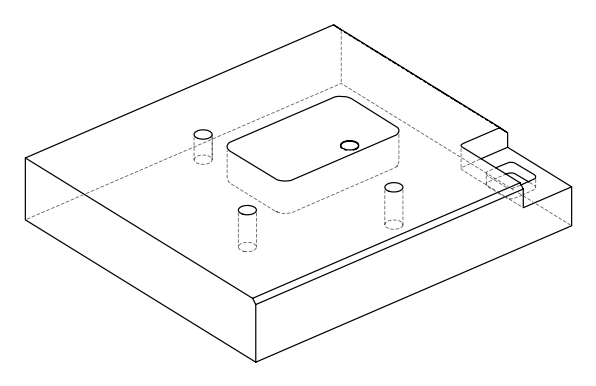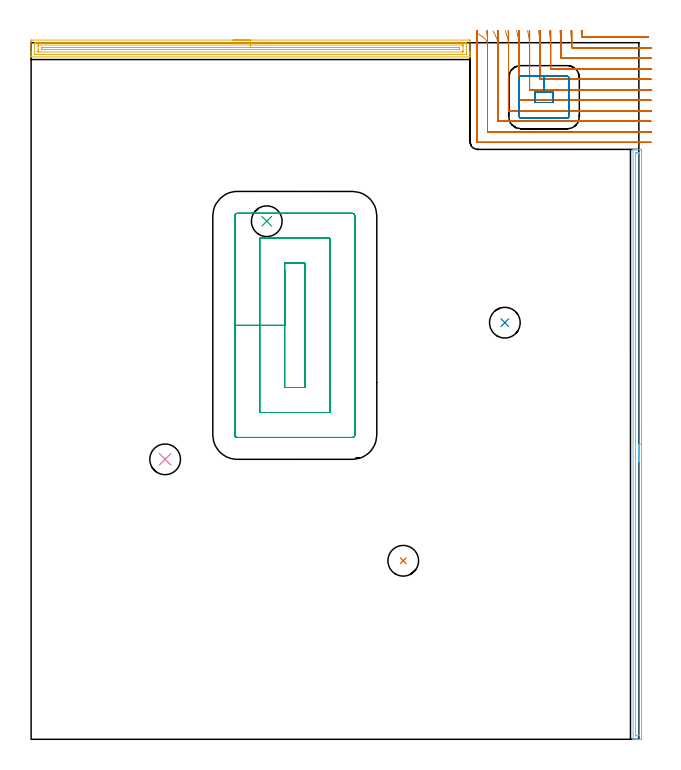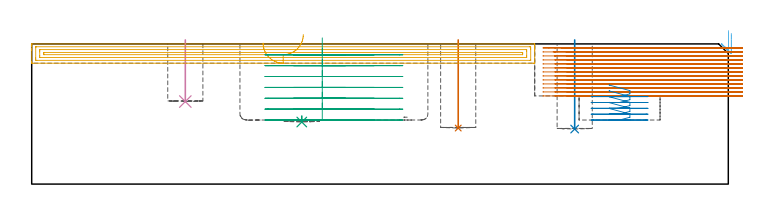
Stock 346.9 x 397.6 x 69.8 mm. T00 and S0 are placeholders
(PLAN: 9 operations, 4 tool changes, 62.2 min)
(1 INDEXABLE_INSERT_DRILL_BLIND_HOLE_FROM_SOLID | STEP1POCKET | NXT0302_006 | 0.18 min | 10009 mm3)
(2 INDEXABLE_INSERT_DRILL_BLIND_HOLE_FROM_SOLID_1 | STEP1POCKET_1 | NXT0302_006 | 0.18 min | 10132 mm3)
(3 INDEXABLE_INSERT_DRILL_BLIND_HOLE_FROM_SOLID_2 | STEP1POCKET_2 | NXT0302_006 | 0.02 min | 9293 mm3)
(4 INDEXABLE_INSERT_DRILL_BLIND_HOLE_FROM_SOLID_3 | STEP1POCKET_3 | NXT0302_006 | 0.12 min | 6840 mm3)
(5 AREA_MILL | FG_CHAMFER_SURFACE | UGT0205_001 | 8.22 min | 11806 mm3)
(6 AREA_MILL_1 | FG_CHAMFER_SURFACE_1 | UGT0205_001 | 5.57 min | 3915 mm3)
(7 MILL_CORNER_NOTCH_RECTANGULAR | CORNER_NOTCH_RECTANGULAR | NXT0201_009 | Follow Part, ap 2, ae 75% | 32.97 min | 151665 mm3)
(8 MILL_RECTANGULAR_POCKET | POCKET_RECTANGULAR_STRAIGHT | NXT0201_011 | Follow Part, ap 3, ae 75% | 1.93 min | 16916 mm3)
(9 MILL_RECTANGULAR_POCKET_1 | POCKET_RECTANGULAR_STRAIGHT_1 | NXT0201_007 | Follow Part, ap 6.25, ae 75% | 13.04 min | 525840 mm3)
(TOOL NXT0302_006 | Index. Insert Drill 17.5mm [880-D1750L25-05] | D17.5 PA176 FL88 Z2)
(TOOL UGT0205_001 | Chamfer Mill 20 x 3 x 45 deg. | D20 FL50 Z2)
(TOOL NXT0201_009 | ENDMILL 8mm [2P460-0800-NA 1630] | D8 FL26 Z6)
(TOOL NXT0201_011 | ENDMILL 12mm [2P460-1200-NA 1630] | D12 FL38 Z6)
(TOOL NXT0201_007 | ENDMILL 25mm [R216.25-25050GCK54P 1620] | D25 R3 FL54 Z5)
(OP 1 INDEXABLE_INSERT_DRILL_BLIND_HOLE_FROM_SOLID)
G17 G21 G94 G90
T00 M6
G54
G17 G0 G90 X212.4 Y101.9 S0 M3
G43 Z79.8 H1
G94 G81 G98 Z27.9 F250. R71.8
G80
M5
M2
(OP 2 INDEXABLE_INSERT_DRILL_BLIND_HOLE_FROM_SOLID_1)
G17 G21 G94 G90
T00 M6
G54
G17 G0 G90 X270.4 Y237.8 S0 M3
G43 Z79.8 H1
G94 G81 G98 Z27.4 F250. R71.8
G80
M5
M2
(OP 3 INDEXABLE_INSERT_DRILL_BLIND_HOLE_FROM_SOLID_2)
G17 G21 G94 G90
T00 M6
G54
G17 G0 G90 X134.5 Y295.7 S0 M3
G43 Z79.8 H1
G94 G81 G98 Z30.9 F250. R33.9
G80
M5
M2
(OP 4 INDEXABLE_INSERT_DRILL_BLIND_HOLE_FROM_SOLID_3)
G17 G21 G94 G90
T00 M6
G54
G17 G0 G90 X76.5 Y159.8 S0 M3
G43 Z79.8 H1
G94 G81 G98 Z41.1 F250. R71.8
G80
M5
M2
(OP 5 AREA_MILL)
G17 G21 G94 G90
T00 M6
G54
G17 G0 G90 X115.25 Y399.1 S1061 M3
G43 Z79.8 H0
Z70.2
G94 G1 X115.288 Z69.328 F250.
X115.402 Z68.464
X115.591 Z67.612
X115.853 Z66.78
X116.187 Z65.974
X116.59 Z65.2
X117.058 Z64.464
X117.59 Z63.772
X118.179 Z63.129
X118.822 Z62.54
X119.514 Z62.009
X120.25 Z61.54
X121.024 Z61.137
X121.83 Z60.803
X122.662 Z60.541
X123.514 Z60.352
X124.378 Z60.238
X125.25 Z60.2
X249.881 Y399.099 Z60.201
X250.293 Y399.096 Z60.202
X250.49 Y399.092 Z60.205
X250.5 Y398.692 Z60.606
Y392.543 Z66.751
Y392.003 Z67.293
Y391.665 Z67.631
Y391.125 Z68.171
Y390.787 Z68.508
Y390.109 Z69.19
Y389.815 Z69.485
X250.498 Y389.655 Z69.637
X250.49 Y389.502 Z69.788
X250.328 Y389.5 Z69.8
X0.172
X0.01 Y389.502 Z69.788
X0.002 Y389.655 Z69.637
X0. Y389.815 Z69.485
Y390.109 Z69.19
Y390.787 Z68.508
Y392.003 Z67.293
Y392.543 Z66.751
Y398.422 Z60.875
X0.003 Y398.692 Z60.606
X0.01 Y399.092 Z60.205
X0.207 Y399.096 Z60.202
X0.619 Y399.1 Z60.2
X125.25
Y397.686 Z61.614
X248.094 Y397.685 Z61.615
X248.226 Y397.684 Z61.616
X248.452 Y397.679 Z61.621
X248.491 Y397.67 Z61.63
X248.495 Y397.64 Z61.66
X248.498 Y397.608 Z61.692
X248.5 Y397.415 Z61.885
Y392.145 Z67.155
X248.497 Y391.665 Z67.635
X248.491 Y391.275 Z68.025
X248.466 Y390.921 Z68.379
X248.094 Y390.916 Z68.384
X247.964 Y390.915 Z68.385
X2.406
X2.274 Y390.916 Z68.384
X2.048 Y390.921 Z68.379
X2.009 Y390.93 Z68.37
X2.005 Y390.96 Z68.34
X2.002 Y390.992 Z68.308
X2. Y391.185 Z68.115
Y396.455 Z62.845
X2.003 Y396.935 Z62.365
X2.009 Y397.325 Z61.975
X2.033 Y397.679 Z61.621
X2.406 Y397.684 Z61.616
X2.536 Y397.685 Z61.615
X125.25 Y397.686 Z61.614
Y396.272 Z63.028
X246.38 Y396.271 Z63.029
X246.438 Y396.27 Z63.03
X246.476 Y396.267 Z63.033
X246.49 Y396.265 Z63.035
X246.492 Y396.245 Z63.055
X246.497 Y396.057 Z63.243
X246.5 Y395.868 Z63.432
Y395.178 Z64.122
Y393.232 Z66.068
X246.497 Y392.543 Z66.757
X246.494 Y392.359 Z66.941
X246.489 Y392.335 Z66.965
X246.47 Y392.333 Z66.967
X246.417 Y392.331 Z66.969
X246.307 Y392.329 Z66.971
X4.12
X4.062 Y392.33 Z66.97
X4.024 Y392.333 Z66.967
X4.01 Y392.335 Z66.965
X4.008 Y392.355 Z66.945
X4.003 Y392.543 Z66.757
X4. Y392.732 Z66.568
Y393.422 Z65.878
Y395.368 Z63.932
X4.003 Y396.057 Z63.243
X4.006 Y396.241 Z63.059
X4.011 Y396.265 Z63.035
X4.03 Y396.267 Z63.033
X4.083 Y396.269 Z63.031
X4.193 Y396.271 Z63.029
X125.25 Y396.272 Z63.028
Y394.857 Z64.443
X244.361
X244.44 Y394.855 Z64.445
X244.476 Y394.852 Z64.448
X244.49 Y394.85 Z64.45
X244.492 Y394.83 Z64.47
X244.496 Y394.729 Z64.571
X244.5 Y394.32 Z64.98
Y394.3 Z65.
X244.493 Y393.871 Z65.429
X244.49 Y393.765 Z65.535
X244.483 Y393.749 Z65.551
X244.451 Y393.747 Z65.553
X244.383 Y393.745 Z65.555
X244.194 Y393.743 Z65.557
X6.139
X6.06 Y393.745 Z65.555
X6.024 Y393.748 Z65.552
X6.01 Y393.75 Z65.55
X6.008 Y393.77 Z65.53
X6.004 Y393.871 Z65.429
X6. Y394.28 Z65.02
Y394.3 Z65.
X6.007 Y394.729 Z64.571
X6.01 Y394.835 Z64.465
X6.017 Y394.851 Z64.449
X6.049 Y394.853 Z64.447
X6.117 Y394.855 Z64.445
X6.306 Y394.857 Z64.443
X125.25
X126.122 Z64.481
X126.986 Z64.595
X127.838 Z64.783
X128.67 Z65.046
X129.476 Z65.38
X130.25 Z65.782
X130.986 Z66.251
X131.678 Z66.782
X132.321 Z67.372
X132.91 Z68.015
X133.442 Z68.707
X133.91 Z69.443
X134.313 Z70.217
X134.647 Z71.022
X134.909 Z71.855
X135.098 Z72.706
X135.212 Z73.571
X135.25 Z74.443
G0 Z79.8
M5
M2
(OP 6 AREA_MILL_1)
G17 G21 G94 G90
T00 M6
G54
G17 G0 G90 X348.4 Y178.35 S1061 M3
G43 Z79.8 H0
Z75.
G94 G1 Y178.312 Z74.128 F250.
Y178.198 Z73.264
Y178.009 Z72.412
Y177.747 Z71.58
Y177.413 Z70.774
Y177.01 Z70.
Y176.542 Z69.264
Y176.01 Z68.572
Y175.421 Z67.929
Y174.778 Z67.34
Y174.086 Z66.808
Y173.35 Z66.34
Y172.576 Z65.937
Y171.77 Z65.603
Y170.938 Z65.341
Y170.086 Z65.152
Y169.222 Z65.038
Y168.35 Z65.
Y0.882
X348.398 Y0.603 Z65.002
X348.391 Y0.007 Z65.005
X348.385 Y0.004 Z65.01
X347.786 Y0. Z65.609
X347.497 Z65.899
X346.893 Z66.501
X346.314 Z67.083
X346. Z67.396
X345.421 Z67.976
X345.107 Z68.288
X344.479 Z68.92
X344.031 Z69.368
X343.659 Z69.733
X343.608 Z69.782
X343.603 Y0.007 Z69.788
X343.6 Y0.157 Z69.8
Y336.543
X343.602 Y336.69 Z69.788
X343.656 Y336.693 Z69.736
X344.032 Y336.7 Z69.368
X344.479 Z68.92
X345.107 Z68.288
X346.314 Z67.083
X346.893 Z66.501
X347.497 Z65.899
X347.786 Y336.699 Z65.609
X348.385 Y336.696 Z65.01
X348.391 Y336.693 Z65.005
X348.397 Y336.097 Z65.003
X348.4 Y335.484 Z65.
Y168.35
X346.986 Z66.414
X346.985 Y2.295 Z66.415
X346.984 Y2.202 Z66.416
X346.979 Y2.026 Z66.421
X346.893 Y2.01 Z66.507
X346.386 Y2.001 Z67.014
X346. Y2. Z67.4
X345.495 Z67.905
X345.107 Y2.002 Z68.293
X345.052 Y2.005 Z68.348
X345.024 Y2.009 Z68.376
X345.02 Y2.11 Z68.38
X345.015 Y2.295 Z68.385
Y334.405
X345.016 Y334.498 Z68.384
X345.021 Y334.674 Z68.379
X345.107 Y334.69 Z68.293
X345.614 Y334.699 Z67.786
X346. Y334.7 Z67.4
X346.505 Z66.895
X346.893 Y334.698 Z66.507
X346.948 Y334.695 Z66.452
X346.976 Y334.691 Z66.424
X346.98 Y334.59 Z66.42
X346.985 Y334.405 Z66.415
X346.986 Y168.35 Z66.414
Y167.478 Z66.452
Y166.614 Z66.566
Y165.762 Z66.755
Y164.93 Z67.017
Y164.124 Z67.351
Y163.35 Z67.754
Y162.614 Z68.223
Y161.922 Z68.754
Y161.279 Z69.343
Y160.69 Z69.986
Y160.158 Z70.678
Y159.69 Z71.414
Y159.287 Z72.188
Y158.953 Z72.994
Y158.691 Z73.826
Y158.502 Z74.678
Y158.388 Z75.543
Y158.35 Z76.414
G0 Z79.8
M5
M2
(OP 7 MILL_CORNER_NOTCH_RECTANGULAR)
G17 G21 G94 G90
T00 M6
G54
G17 G0 G90 X313.95 Y404.587 S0 M3
G43 Z79.8 H1
Z67.808
G94 G1 X314.233 Y401.6 F250.
G2 X314.281 Y401.061 R60. F500.
G3 X314.675 Y400.7 R0.4
G1 X349.428
X352.428 F250.
G0 Z79.8
X307.888 Y404.583
Z67.808
G1 X308.203 Y401.6
G2 X308.5 Y395.942 R54. F500.
G1 Y395.096
G3 X308.896 Y394.7 R0.4
G1 X350.9
X353.9 F250.
G0 Z79.8
X301.812 Y404.579
Z67.808
G1 X302.165 Y401.6
G2 X302.5 Y395.942 R48. F500.
G1 Y389.096
G3 X302.896 Y388.7 R0.4
G1 X350.9
X353.9 F250.
G0 Z79.8
X295.713 Y404.573
Z67.808
G1 X296.117 Y401.6
G2 X296.5 Y395.942 R42. F500.
G1 Y383.096
G3 X296.896 Y382.7 R0.4
G1 X350.9
X353.9 F250.
G0 Z79.8
X289.581 Y404.563
Z67.808
G1 X290.053 Y401.6
G2 X290.5 Y395.942 R36. F500.
G1 Y377.096
G3 X290.896 Y376.7 R0.4
G1 X350.9
X353.9 F250.
G0 Z79.8
X283.396 Y404.546
Z67.808
G1 X283.962 Y401.6
G2 X284.5 Y395.942 R30. F500.
G1 Y371.096
G3 X284.896 Y370.7 R0.4
G1 X350.9
X353.9 F250.
G0 Z79.8
X277.116 Y404.515
Z67.808
G1 X277.823 Y401.6
G2 X278.5 Y395.942 R24. F500.
G1 Y365.097
G3 X278.897 Y364.7 R0.4
G1 X350.9
X353.9 F250.
G0 Z79.8
X270.644 Y404.448
Z67.808
G1 X271.588 Y401.6
G2 X272.5 Y395.942 R18. F500.
G1 Y359.097
G3 X272.897 Y358.7 R0.4
G1 X350.9
X353.9 F250.
G0 Z79.8
X263.668 Y404.246
Z67.808
G1 X265.082 Y401.6
G2 X266.5 Y395.942 R12. F500.
G1 Y353.097
G3 X266.897 Y352.7 R0.4
G1 X350.9
X353.9 F250.
G0 Z79.8
X254.981 Y402.633
Z67.808
G1 X257.561 Y401.102
G2 X260.5 Y395.942 R6. F500.
G1 Y347.097
G3 X260.897 Y346.7 R0.4
G1 X350.9
X353.9 F250.
G0 Z79.8
X254.5 Y398.942
Z67.808
G1 Y395.942
Y341.097 F500.
G3 X254.897 Y340.7 R0.4
G1 X350.9
X353.9 F250.
G0 Z79.8
X314.419 Y404.599
Z65.815
G1 X314.485 Y401.6
G2 X314.494 Y401.09 R60. F500.
G3 X314.89 Y400.7 R0.4
G1 X349.428
X352.428 F250.
G0 Z79.8
X308.41 Y404.599
Z65.815
G1 X308.484 Y401.6
G2 X308.5 Y400.272 R54. F500.
G1 Y395.096
G3 X308.896 Y394.7 R0.4
G1 X350.9
X353.9 F250.
G0 Z79.8
X302.399 Y404.599
Z65.815
G1 X302.482 Y401.6
G2 X302.5 Y400.272 R48. F500.
G1 Y389.096
G3 X302.896 Y388.7 R0.4
G1 X350.9
X353.9 F250.
G0 Z79.8
X296.384 Y404.598
Z65.815
G1 X296.479 Y401.6
G2 X296.5 Y400.272 R42. F500.
G1 Y383.096
G3 X296.896 Y382.7 R0.4
G1 X350.9
X353.9 F250.
G0 Z79.8
X290.365 Y404.598
Z65.815
G1 X290.476 Y401.6
G2 X290.5 Y400.272 R36. F500.
G1 Y377.096
G3 X290.896 Y376.7 R0.4
G1 X350.9
X353.9 F250.
G0 Z79.8
X284.338 Y404.597
Z65.815
G1 X284.471 Y401.6
G2 X284.5 Y400.272 R30. F500.
G1 Y371.096
G3 X284.896 Y370.7 R0.4
G1 X350.9
X353.9 F250.
G0 Z79.8
X278.297 Y404.595
Z65.815
G1 X278.463 Y401.6
G2 X278.5 Y400.272 R24. F500.
G1 Y365.097
G3 X278.897 Y364.7 R0.4
G1 X350.9
X353.9 F250.
G0 Z79.8
X272.23 Y404.592
Z65.815
G1 X272.451 Y401.6
G2 X272.5 Y400.272 R18. F500.
G1 Y359.097
G3 X272.897 Y358.7 R0.4
G1 X350.9
X353.9 F250.
G0 Z79.8
X266.094 Y404.582
Z65.815
G1 X266.426 Y401.6
G2 X266.5 Y400.272 R12. F500.
G1 Y353.097
G3 X266.897 Y352.7 R0.4
G1 X350.9
X353.9 F250.
G0 Z79.8
X259.687 Y404.526
Z65.815
G1 X260.351 Y401.6
G2 X260.5 Y400.272 R6. F500.
G1 Y347.097
G3 X260.897 Y346.7 R0.4
G1 X350.9
X353.9 F250.
G0 Z79.8
X254.5 Y403.272
Z65.815
G1 Y400.272
Y341.097 F500.
G3 X254.897 Y340.7 R0.4
G1 X350.9
X353.9 F250.
G0 Z79.8
X314.494 Y404.6
Z63.823
G1 X314.5 Y401.6
Y401.491 F500.
Y401.095
G3 X314.895 Y400.7 R0.4
G1 X349.428
X352.428 F250.
G0 Z79.8
X308.494 Y404.6
Z63.823
G1 X308.5 Y401.6
Y401.491 F500.
Y395.096
G3 X308.896 Y394.7 R0.4
G1 X350.9
X353.9 F250.
G0 Z79.8
X302.493 Y404.6
Z63.823
G1 X302.5 Y401.6
Y401.491 F500.
Y389.096
G3 X302.896 Y388.7 R0.4
G1 X350.9
X353.9 F250.
G0 Z79.8
X296.492 Y404.6
Z63.823
G1 X296.5 Y401.6
Y401.491 F500.
Y383.096
G3 X296.896 Y382.7 R0.4
G1 X350.9
X353.9 F250.
G0 Z79.8
X290.491 Y404.6
Z63.823
G1 X290.5 Y401.6
Y401.491 F500.
Y377.096
G3 X290.896 Y376.7 R0.4
G1 X350.9
X353.9 F250.
G0 Z79.8
X284.489 Y404.6
Z63.823
G1 X284.5 Y401.6
Y401.491 F500.
Y371.096
G3 X284.896 Y370.7 R0.4
G1 X350.9
X353.9 F250.
G0 Z79.8
X278.486 Y404.6
Z63.823
G1 X278.5 Y401.6
Y401.491 F500.
Y365.097
G3 X278.897 Y364.7 R0.4
G1 X350.9
X353.9 F250.
G0 Z79.8
X272.482 Y404.6
Z63.823
G1 X272.5 Y401.6
Y401.491 F500.
Y359.097
G3 X272.897 Y358.7 R0.4
G1 X350.9
X353.9 F250.
G0 Z79.8
X266.472 Y404.6
Z63.823
G1 X266.5 Y401.6
Y401.491 F500.
Y353.097
G3 X266.897 Y352.7 R0.4
G1 X350.9
X353.9 F250.
G0 Z79.8
X260.445 Y404.6
Z63.823
G1 X260.499 Y401.6
X260.5 Y401.491 F500.
Y347.097
G3 X260.897 Y346.7 R0.4
G1 X350.9
X353.9 F250.
G0 Z79.8
X254.5 Y404.491
Z63.823
G1 Y401.491
Y341.097 F500.
G3 X254.897 Y340.7 R0.4
G1 X350.9
X353.9 F250.
G0 Z79.8
X314.5 Y404.6
Z61.831
G1 Y401.6
Y401.095 F500.
G3 X314.895 Y400.7 R0.4
G1 X349.428
X352.428 F250.
G0 Z79.8
X308.5 Y404.6
Z61.831
G1 Y401.6
Y395.096 F500.
G3 X308.896 Y394.7 R0.4
G1 X350.9
X353.9 F250.
G0 Z79.8
X302.5 Y404.6
Z61.831
G1 Y401.6
Y389.096 F500.
G3 X302.896 Y388.7 R0.4
G1 X350.9
X353.9 F250.
G0 Z79.8
X296.5 Y404.6
Z61.831
G1 Y401.6
Y383.096 F500.
G3 X296.896 Y382.7 R0.4
G1 X350.9
X353.9 F250.
G0 Z79.8
X290.5 Y404.6
Z61.831
G1 Y401.6
Y377.096 F500.
G3 X290.896 Y376.7 R0.4
G1 X350.9
X353.9 F250.
G0 Z79.8
X284.5 Y404.6
Z61.831
G1 Y401.6
Y371.096 F500.
G3 X284.896 Y370.7 R0.4
G1 X350.9
X353.9 F250.
G0 Z79.8
X278.5 Y404.6
Z61.831
G1 Y401.6
Y365.097 F500.
G3 X278.897 Y364.7 R0.4
G1 X350.9
X353.9 F250.
G0 Z79.8
X272.5 Y404.6
Z61.831
G1 Y401.6
Y359.097 F500.
G3 X272.897 Y358.7 R0.4
G1 X350.9
X353.9 F250.
G0 Z79.8
X266.5 Y404.6
Z61.831
G1 Y401.6
Y353.097 F500.
G3 X266.897 Y352.7 R0.4
G1 X350.9
X353.9 F250.
G0 Z79.8
X260.5 Y404.6
Z61.831
G1 Y401.6
Y347.097 F500.
G3 X260.897 Y346.7 R0.4
G1 X350.9
X353.9 F250.
G0 Z79.8
X254.5 Y404.6
Z61.831
G1 Y401.6
Y341.097 F500.
G3 X254.897 Y340.7 R0.4
G1 X350.9
X353.9 F250.
G0 Z79.8
X314.5 Y404.6
Z59.838
G1 Y401.6
Y401.095 F500.
G3 X314.895 Y400.7 R0.4
G1 X349.428
X352.428 F250.
G0 Z79.8
X308.5 Y404.6
Z59.838
G1 Y401.6
Y395.096 F500.
G3 X308.896 Y394.7 R0.4
G1 X350.9
X353.9 F250.
G0 Z79.8
X302.5 Y404.6
Z59.838
G1 Y401.6
Y389.096 F500.
G3 X302.896 Y388.7 R0.4
G1 X350.9
X353.9 F250.
G0 Z79.8
X296.5 Y404.6
Z59.838
G1 Y401.6
Y383.096 F500.
G3 X296.896 Y382.7 R0.4
G1 X350.9
X353.9 F250.
G0 Z79.8
X290.5 Y404.6
Z59.838
G1 Y401.6
Y377.096 F500.
G3 X290.896 Y376.7 R0.4
G1 X350.9
X353.9 F250.
G0 Z79.8
X284.5 Y404.6
Z59.838
G1 Y401.6
Y371.096 F500.
G3 X284.896 Y370.7 R0.4
G1 X350.9
X353.9 F250.
G0 Z79.8
X278.5 Y404.6
Z59.838
G1 Y401.6
Y365.097 F500.
G3 X278.897 Y364.7 R0.4
G1 X350.9
X353.9 F250.
G0 Z79.8
X272.5 Y404.6
Z59.838
G1 Y401.6
Y359.097 F500.
G3 X272.897 Y358.7 R0.4
G1 X350.9
X353.9 F250.
G0 Z79.8
X266.5 Y404.6
Z59.838
G1 Y401.6
Y353.097 F500.
G3 X266.897 Y352.7 R0.4
G1 X350.9
X353.9 F250.
G0 Z79.8
X260.5 Y404.6
Z59.838
G1 Y401.6
Y347.097 F500.
G3 X260.897 Y346.7 R0.4
G1 X350.9
X353.9 F250.
G0 Z79.8
X254.5 Y404.6
Z59.838
G1 Y401.6
Y341.097 F500.
G3 X254.897 Y340.7 R0.4
G1 X350.9
X353.9 F250.
G0 Z79.8
X314.5 Y404.6
Z57.846
G1 Y401.6
Y401.095 F500.
G3 X314.895 Y400.7 R0.4
G1 X349.428
X352.428 F250.
G0 Z79.8
X308.5 Y404.6
Z57.846
G1 Y401.6
Y395.096 F500.
G3 X308.896 Y394.7 R0.4
G1 X350.9
X353.9 F250.
G0 Z79.8
X302.5 Y404.6
Z57.846
G1 Y401.6
Y389.096 F500.
G3 X302.896 Y388.7 R0.4
G1 X350.9
X353.9 F250.
G0 Z79.8
X296.5 Y404.6
Z57.846
G1 Y401.6
Y383.096 F500.
G3 X296.896 Y382.7 R0.4
G1 X350.9
X353.9 F250.
G0 Z79.8
X290.5 Y404.6
Z57.846
G1 Y401.6
Y377.096 F500.
G3 X290.896 Y376.7 R0.4
G1 X350.9
X353.9 F250.
G0 Z79.8
X284.5 Y404.6
Z57.846
G1 Y401.6
Y371.096 F500.
G3 X284.896 Y370.7 R0.4
G1 X350.9
X353.9 F250.
G0 Z79.8
X278.5 Y404.6
Z57.846
G1 Y401.6
Y365.097 F500.
G3 X278.897 Y364.7 R0.4
G1 X350.9
X353.9 F250.
G0 Z79.8
X272.5 Y404.6
Z57.846
G1 Y401.6
Y359.097 F500.
G3 X272.897 Y358.7 R0.4
G1 X350.9
X353.9 F250.
G0 Z79.8
X266.5 Y404.6
Z57.846
G1 Y401.6
Y353.097 F500.
G3 X266.897 Y352.7 R0.4
G1 X350.9
X353.9 F250.
G0 Z79.8
X260.5 Y404.6
Z57.846
G1 Y401.6
Y347.097 F500.
G3 X260.897 Y346.7 R0.4
G1 X350.9
X353.9 F250.
G0 Z79.8
X254.5 Y404.6
Z57.846
G1 Y401.6
Y341.097 F500.
G3 X254.897 Y340.7 R0.4
G1 X350.9
X353.9 F250.
G0 Z79.8
X314.5 Y404.6
Z55.854
G1 Y401.6
Y401.095 F500.
G3 X314.895 Y400.7 R0.4
G1 X349.428
X352.428 F250.
G0 Z79.8
X308.5 Y404.6
Z55.854
G1 Y401.6
Y395.096 F500.
G3 X308.896 Y394.7 R0.4
G1 X350.9
X353.9 F250.
G0 Z79.8
X302.5 Y404.6
Z55.854
G1 Y401.6
Y389.096 F500.
G3 X302.896 Y388.7 R0.4
G1 X350.9
X353.9 F250.
G0 Z79.8
X296.5 Y404.6
Z55.854
G1 Y401.6
Y383.096 F500.
G3 X296.896 Y382.7 R0.4
G1 X350.9
X353.9 F250.
G0 Z79.8
X290.5 Y404.6
Z55.854
G1 Y401.6
Y377.096 F500.
G3 X290.896 Y376.7 R0.4
G1 X350.9
X353.9 F250.
G0 Z79.8
X284.5 Y404.6
Z55.854
G1 Y401.6
Y371.096 F500.
G3 X284.896 Y370.7 R0.4
G1 X350.9
X353.9 F250.
G0 Z79.8
X278.5 Y404.6
Z55.854
G1 Y401.6
Y365.097 F500.
G3 X278.897 Y364.7 R0.4
G1 X350.9
X353.9 F250.
G0 Z79.8
X272.5 Y404.6
Z55.854
G1 Y401.6
Y359.097 F500.
G3 X272.897 Y358.7 R0.4
G1 X350.9
X353.9 F250.
G0 Z79.8
X266.5 Y404.6
Z55.854
G1 Y401.6
Y353.097 F500.
G3 X266.897 Y352.7 R0.4
G1 X350.9
X353.9 F250.
G0 Z79.8
X260.5 Y404.6
Z55.854
G1 Y401.6
Y347.097 F500.
G3 X260.897 Y346.7 R0.4
G1 X350.9
X353.9 F250.
G0 Z79.8
X254.5 Y404.6
Z55.854
G1 Y401.6
Y341.097 F500.
G3 X254.897 Y340.7 R0.4
G1 X350.9
X353.9 F250.
G0 Z79.8
X314.5 Y404.6
Z53.861
G1 Y401.6
Y401.095 F500.
G3 X314.895 Y400.7 R0.4
G1 X349.428
X352.428 F250.
G0 Z79.8
X308.5 Y404.6
Z53.861
G1 Y401.6
Y395.096 F500.
G3 X308.896 Y394.7 R0.4
G1 X350.9
X353.9 F250.
G0 Z79.8
X302.5 Y404.6
Z53.861
G1 Y401.6
Y389.096 F500.
G3 X302.896 Y388.7 R0.4
G1 X350.9
X353.9 F250.
G0 Z79.8
X296.5 Y404.6
Z53.861
G1 Y401.6
Y383.096 F500.
G3 X296.896 Y382.7 R0.4
G1 X350.9
X353.9 F250.
G0 Z79.8
X290.5 Y404.6
Z53.861
G1 Y401.6
Y377.096 F500.
G3 X290.896 Y376.7 R0.4
G1 X350.9
X353.9 F250.
G0 Z79.8
X284.5 Y404.6
Z53.861
G1 Y401.6
Y371.096 F500.
G3 X284.896 Y370.7 R0.4
G1 X350.9
X353.9 F250.
G0 Z79.8
X278.5 Y404.6
Z53.861
G1 Y401.6
Y365.097 F500.
G3 X278.897 Y364.7 R0.4
G1 X350.9
X353.9 F250.
G0 Z79.8
X272.5 Y404.6
Z53.861
G1 Y401.6
Y359.097 F500.
G3 X272.897 Y358.7 R0.4
G1 X350.9
X353.9 F250.
G0 Z79.8
X266.5 Y404.6
Z53.861
G1 Y401.6
Y353.097 F500.
G3 X266.897 Y352.7 R0.4
G1 X350.9
X353.9 F250.
G0 Z79.8
X260.5 Y404.6
Z53.861
G1 Y401.6
Y347.097 F500.
G3 X260.897 Y346.7 R0.4
G1 X350.9
X353.9 F250.
G0 Z79.8
X254.5 Y404.6
Z53.861
G1 Y401.6
Y341.097 F500.
G3 X254.897 Y340.7 R0.4
G1 X350.9
X353.9 F250.
G0 Z79.8
X314.5 Y404.6
Z51.869
G1 Y401.6
Y401.095 F500.
G3 X314.895 Y400.7 R0.4
G1 X349.428
X352.428 F250.
G0 Z79.8
X308.5 Y404.6
Z51.869
G1 Y401.6
Y395.096 F500.
G3 X308.896 Y394.7 R0.4
G1 X350.9
X353.9 F250.
G0 Z79.8
X302.5 Y404.6
Z51.869
G1 Y401.6
Y389.096 F500.
G3 X302.896 Y388.7 R0.4
G1 X350.9
X353.9 F250.
G0 Z79.8
X296.5 Y404.6
Z51.869
G1 Y401.6
Y383.096 F500.
G3 X296.896 Y382.7 R0.4
G1 X350.9
X353.9 F250.
G0 Z79.8
X290.5 Y404.6
Z51.869
G1 Y401.6
Y377.096 F500.
G3 X290.896 Y376.7 R0.4
G1 X350.9
X353.9 F250.
G0 Z79.8
X284.5 Y404.6
Z51.869
G1 Y401.6
Y371.096 F500.
G3 X284.896 Y370.7 R0.4
G1 X350.9
X353.9 F250.
G0 Z79.8
X278.5 Y404.6
Z51.869
G1 Y401.6
Y365.097 F500.
G3 X278.897 Y364.7 R0.4
G1 X350.9
X353.9 F250.
G0 Z79.8
X272.5 Y404.6
Z51.869
G1 Y401.6
Y359.097 F500.
G3 X272.897 Y358.7 R0.4
G1 X350.9
X353.9 F250.
G0 Z79.8
X266.5 Y404.6
Z51.869
G1 Y401.6
Y353.097 F500.
G3 X266.897 Y352.7 R0.4
G1 X350.9
X353.9 F250.
G0 Z79.8
X260.5 Y404.6
Z51.869
G1 Y401.6
Y347.097 F500.
G3 X260.897 Y346.7 R0.4
G1 X350.9
X353.9 F250.
G0 Z79.8
X254.5 Y404.6
Z51.869
G1 Y401.6
Y341.097 F500.
G3 X254.897 Y340.7 R0.4
G1 X350.9
X353.9 F250.
G0 Z79.8
X314.5 Y404.6
Z49.877
G1 Y401.6
Y401.095 F500.
G3 X314.895 Y400.7 R0.4
G1 X349.428
X352.428 F250.
G0 Z79.8
X308.5 Y404.6
Z49.877
G1 Y401.6
Y395.096 F500.
G3 X308.896 Y394.7 R0.4
G1 X350.9
X353.9 F250.
G0 Z79.8
X302.5 Y404.6
Z49.877
G1 Y401.6
Y389.096 F500.
G3 X302.896 Y388.7 R0.4
G1 X350.9
X353.9 F250.
G0 Z79.8
X296.5 Y404.6
Z49.877
G1 Y401.6
Y383.096 F500.
G3 X296.896 Y382.7 R0.4
G1 X350.9
X353.9 F250.
G0 Z79.8
X290.5 Y404.6
Z49.877
G1 Y401.6
Y377.096 F500.
G3 X290.896 Y376.7 R0.4
G1 X350.9
X353.9 F250.
G0 Z79.8
X284.5 Y404.6
Z49.877
G1 Y401.6
Y371.096 F500.
G3 X284.896 Y370.7 R0.4
G1 X350.9
X353.9 F250.
G0 Z79.8
X278.5 Y404.6
Z49.877
G1 Y401.6
Y365.097 F500.
G3 X278.897 Y364.7 R0.4
G1 X350.9
X353.9 F250.
G0 Z79.8
X272.5 Y404.6
Z49.877
G1 Y401.6
Y359.097 F500.
G3 X272.897 Y358.7 R0.4
G1 X350.9
X353.9 F250.
G0 Z79.8
X266.5 Y404.6
Z49.877
G1 Y401.6
Y353.097 F500.
G3 X266.897 Y352.7 R0.4
G1 X350.9
X353.9 F250.
G0 Z79.8
X260.5 Y404.6
Z49.877
G1 Y401.6
Y347.097 F500.
G3 X260.897 Y346.7 R0.4
G1 X350.9
X353.9 F250.
G0 Z79.8
X254.5 Y404.6
Z49.877
G1 Y401.6
Y341.097 F500.
G3 X254.897 Y340.7 R0.4
G1 X350.9
X353.9 F250.
G0 Z79.8
X314.5 Y404.6
Z47.885
G1 Y401.6
Y401.095 F500.
G3 X314.895 Y400.7 R0.4
G1 X349.428
X352.428 F250.
G0 Z79.8
X308.5 Y404.6
Z47.885
G1 Y401.6
Y395.096 F500.
G3 X308.896 Y394.7 R0.4
G1 X350.9
X353.9 F250.
G0 Z79.8
X302.5 Y404.6
Z47.885
G1 Y401.6
Y389.096 F500.
G3 X302.896 Y388.7 R0.4
G1 X350.9
X353.9 F250.
G0 Z79.8
X296.5 Y404.6
Z47.885
G1 Y401.6
Y383.096 F500.
G3 X296.896 Y382.7 R0.4
G1 X350.9
X353.9 F250.
G0 Z79.8
X290.5 Y404.6
Z47.885
G1 Y401.6
Y377.096 F500.
G3 X290.896 Y376.7 R0.4
G1 X350.9
X353.9 F250.
G0 Z79.8
X284.5 Y404.6
Z47.885
G1 Y401.6
Y371.096 F500.
G3 X284.896 Y370.7 R0.4
G1 X350.9
X353.9 F250.
G0 Z79.8
X278.5 Y404.6
Z47.885
G1 Y401.6
Y365.097 F500.
G3 X278.897 Y364.7 R0.4
G1 X350.9
X353.9 F250.
G0 Z79.8
X272.5 Y404.6
Z47.885
G1 Y401.6
Y359.097 F500.
G3 X272.897 Y358.7 R0.4
G1 X350.9
X353.9 F250.
G0 Z79.8
X266.5 Y404.6
Z47.885
G1 Y401.6
Y353.097 F500.
G3 X266.897 Y352.7 R0.4
G1 X350.9
X353.9 F250.
G0 Z79.8
X260.5 Y404.6
Z47.885
G1 Y401.6
Y347.097 F500.
G3 X260.897 Y346.7 R0.4
G1 X350.9
X353.9 F250.
G0 Z79.8
X254.5 Y404.6
Z47.885
G1 Y401.6
Y341.097 F500.
G3 X254.897 Y340.7 R0.4
G1 X350.9
X353.9 F250.
G0 Z79.8
X314.5 Y404.6
Z45.892
G1 Y401.6
Y401.095 F500.
G3 X314.895 Y400.7 R0.4
G1 X349.428
X352.428 F250.
G0 Z79.8
X308.5 Y404.6
Z45.892
G1 Y401.6
Y395.096 F500.
G3 X308.896 Y394.7 R0.4
G1 X350.9
X353.9 F250.
G0 Z79.8
X302.5 Y404.6
Z45.892
G1 Y401.6
Y389.096 F500.
G3 X302.896 Y388.7 R0.4
G1 X350.9
X353.9 F250.
G0 Z79.8
X296.5 Y404.6
Z45.892
G1 Y401.6
Y383.096 F500.
G3 X296.896 Y382.7 R0.4
G1 X350.9
X353.9 F250.
G0 Z79.8
X290.5 Y404.6
Z45.892
G1 Y401.6
Y377.096 F500.
G3 X290.896 Y376.7 R0.4
G1 X350.9
X353.9 F250.
G0 Z79.8
X284.5 Y404.6
Z45.892
G1 Y401.6
Y371.096 F500.
G3 X284.896 Y370.7 R0.4
G1 X350.9
X353.9 F250.
G0 Z79.8
X278.5 Y404.6
Z45.892
G1 Y401.6
Y365.097 F500.
G3 X278.897 Y364.7 R0.4
G1 X350.9
X353.9 F250.
G0 Z79.8
X272.5 Y404.6
Z45.892
G1 Y401.6
Y359.097 F500.
G3 X272.897 Y358.7 R0.4
G1 X350.9
X353.9 F250.
G0 Z79.8
X266.5 Y404.6
Z45.892
G1 Y401.6
Y353.097 F500.
G3 X266.897 Y352.7 R0.4
G1 X350.9
X353.9 F250.
G0 Z79.8
X260.5 Y404.6
Z45.892
G1 Y401.6
Y347.097 F500.
G3 X260.897 Y346.7 R0.4
G1 X350.9
X353.9 F250.
G0 Z79.8
X254.5 Y404.6
Z45.892
G1 Y401.6
Y341.097 F500.
G3 X254.897 Y340.7 R0.4
G1 X350.9
X353.9 F250.
G0 Z79.8
X314.5 Y404.6
Z43.9
G1 Y401.6
Y401.095 F500.
G3 X314.895 Y400.7 R0.4
G1 X349.428
X352.428 F250.
G0 Z79.8
X308.5 Y404.6
Z43.9
G1 Y401.6
Y395.096 F500.
G3 X308.896 Y394.7 R0.4
G1 X350.9
X353.9 F250.
G0 Z79.8
X302.5 Y404.6
Z43.9
G1 Y401.6
Y389.096 F500.
G3 X302.896 Y388.7 R0.4
G1 X350.9
X353.9 F250.
G0 Z79.8
X296.5 Y404.6
Z43.9
G1 Y401.6
Y383.096 F500.
G3 X296.896 Y382.7 R0.4
G1 X350.9
X353.9 F250.
G0 Z79.8
X290.5 Y404.6
Z43.9
G1 Y401.6
Y377.096 F500.
G3 X290.896 Y376.7 R0.4
G1 X350.9
X353.9 F250.
G0 Z79.8
X284.5 Y404.6
Z43.9
G1 Y401.6
Y371.096 F500.
G3 X284.896 Y370.7 R0.4
G1 X350.9
X353.9 F250.
G0 Z79.8
X278.5 Y404.6
Z43.9
G1 Y401.6
Y365.097 F500.
G3 X278.897 Y364.7 R0.4
G1 X350.9
X353.9 F250.
G0 Z79.8
X272.5 Y404.6
Z43.9
G1 Y401.6
Y359.097 F500.
G3 X272.897 Y358.7 R0.4
G1 X350.9
X353.9 F250.
G0 Z79.8
X266.5 Y404.6
Z43.9
G1 Y401.6
Y353.097 F500.
G3 X266.897 Y352.7 R0.4
G1 X350.9
X353.9 F250.
G0 Z79.8
X260.5 Y404.6
Z43.9
G1 Y401.6
Y347.097 F500.
G3 X260.897 Y346.7 R0.4
G1 X350.9
X353.9 F250.
G0 Z79.8
X254.5 Y404.6
Z43.9
G1 Y401.6
Y341.097 F500.
G3 X254.897 Y340.7 R0.4
G1 X350.9
X353.9 F250.
G0 Z79.8
M5
M2
(OP 8 MILL_RECTANGULAR_POCKET)
G17 G21 G94 G90
T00 M6
G54
G17 G0 G90 X287.6 Y364.126 S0 M3
G43 Z79.8 H1
Z49.477
G94 G1 Y363.5 Z49.309 F250.
X297.9 Z46.549
Y369.5 Z44.941
X292.75 Z43.562
X287.6 F500.
Y363.5
X297.9
Y369.5
X292.75
Y378.5
X279.5
G3 X278.6 Y377.6 R0.9
G1 Y355.4
G3 X279.5 Y354.5 R0.9
G1 X306.
G3 X306.9 Y355.4 R0.9
G1 Y377.6
G3 X306. Y378.5 R0.9
G1 X292.75
X291.75
G0 X287.6 Y364.126 Z46.562
G1 Y363.5 Z46.394 F250.
X297.9 Z43.634
Y369.5 Z42.026
X292.75 Z40.646
X287.6 F500.
Y363.5
X297.9
Y369.5
X292.75
Y378.5
X279.5
G3 X278.6 Y377.6 R0.9
G1 Y355.4
G3 X279.5 Y354.5 R0.9
G1 X306.
G3 X306.9 Y355.4 R0.9
G1 Y377.6
G3 X306. Y378.5 R0.9
G1 X292.75
X291.75
G0 X287.6 Y364.126 Z43.646
G1 Y363.5 Z43.478 F250.
X297.9 Z40.718
Y369.5 Z39.111
X292.75 Z37.731
X287.6 F500.
Y363.5
X297.9
Y369.5
X292.75
Y378.5
X279.5
G3 X278.6 Y377.6 R0.9
G1 Y355.4
G3 X279.5 Y354.5 R0.9
G1 X306.
G3 X306.9 Y355.4 R0.9
G1 Y377.6
G3 X306. Y378.5 R0.9
G1 X292.75
X291.75
G0 X287.6 Y364.126 Z40.731
G1 Y363.5 Z40.563 F250.
X297.9 Z37.803
Y369.5 Z36.195
X292.75 Z34.815
X287.6 F500.
Y363.5
X297.9
Y369.5
X292.75
Y378.5
X279.5
G3 X278.6 Y377.6 R0.9
G1 Y355.4
G3 X279.5 Y354.5 R0.9
G1 X306.
G3 X306.9 Y355.4 R0.9
G1 Y377.6
G3 X306. Y378.5 R0.9
G1 X292.75
X291.75
G0 X287.6 Y364.126 Z37.815
G1 Y363.5 Z37.648 F250.
X297.9 Z34.888
Y369.5 Z33.28
X292.75 Z31.9
X287.6 F500.
Y363.5
X297.9
Y369.5
X292.75
Y378.5
X279.5
G3 X278.6 Y377.6 R0.9
G1 Y355.4
G3 X279.5 Y354.5 R0.9
G1 X306.
G3 X306.9 Y355.4 R0.9
G1 Y377.6
G3 X306. Y378.5 R0.9
G1 X292.75
X291.75
G0 Z79.8
M5
M2
(OP 9 MILL_RECTANGULAR_POCKET_1)
G17 G21 G94 G90
T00 M6
G54
G17 G0 G90 X144.7 Y267.652 S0 M3
G43 Z79.8 H1
Z72.8
G94 G1 Y236.25 Z64.386 F250.
Y200.8 F500.
X156.3
Y271.7
X144.7
Y236.25
X130.45
Y186.55
X170.55
Y285.95
X130.45
Y236.25
X116.2
Y173.8
G3 X117.7 Y172.3 R1.5
G1 X183.3
G3 X184.8 Y173.8 R1.5
G1 Y298.7
G3 X183.3 Y300.2 R1.5
G1 X117.7
G3 X116.2 Y298.7 R1.5
G1 Y236.25
Y235.25
G0 X144.7 Y267.652 Z67.386
G1 Y236.25 Z58.971 F250.
Y200.8 F500.
X156.3
Y271.7
X144.7
Y236.25
X130.45
Y186.55
X170.55
Y285.95
X130.45
Y236.25
X116.2
Y173.8
G3 X117.7 Y172.3 R1.5
G1 X183.3
G3 X184.8 Y173.8 R1.5
G1 Y298.7
G3 X183.3 Y300.2 R1.5
G1 X117.7
G3 X116.2 Y298.7 R1.5
G1 Y236.25
Y235.25
G0 X144.7 Y267.652 Z61.971
G1 Y236.25 Z53.557 F250.
Y200.8 F500.
X156.3
Y271.7
X144.7
Y236.25
X130.45
Y186.55
X170.55
Y285.95
X130.45
Y236.25
X116.2
Y173.8
G3 X117.7 Y172.3 R1.5
G1 X183.3
G3 X184.8 Y173.8 R1.5
G1 Y298.7
G3 X183.3 Y300.2 R1.5
G1 X117.7
G3 X116.2 Y298.7 R1.5
G1 Y236.25
Y235.25
G0 X144.7 Y267.652 Z56.557
G1 Y236.25 Z48.143 F250.
Y200.8 F500.
X156.3
Y271.7
X144.7
Y236.25
X130.45
Y186.55
X170.55
Y285.95
X130.45
Y236.25
X116.2
Y173.8
G3 X117.7 Y172.3 R1.5
G1 X183.3
G3 X184.8 Y173.8 R1.5
G1 Y298.7
G3 X183.3 Y300.2 R1.5
G1 X117.7
G3 X116.2 Y298.7 R1.5
G1 Y236.25
Y235.25
G0 X144.7 Y267.652 Z51.143
G1 Y236.25 Z42.729 F250.
Y200.8 F500.
X156.3
Y271.7
X144.7
Y236.25
X130.45
Y186.55
X170.55
Y285.95
X130.45
Y236.25
X116.2
Y173.8
G3 X117.7 Y172.3 R1.5
G1 X183.3
G3 X184.8 Y173.8 R1.5
G1 Y298.7
G3 X183.3 Y300.2 R1.5
G1 X117.7
G3 X116.2 Y298.7 R1.5
G1 Y236.25
Y235.25
G0 X144.7 Y267.652 Z45.729
G1 Y236.25 Z37.314 F250.
Y200.8 F500.
X156.3
Y271.7
X144.7
Y236.25
X130.45
Y186.55
X170.55
Y285.95
X130.45
Y236.25
X116.2
Y173.8
G3 X117.7 Y172.3 R1.5
G1 X183.3
G3 X184.8 Y173.8 R1.5
G1 Y298.7
G3 X183.3 Y300.2 R1.5
G1 X117.7
G3 X116.2 Y298.7 R1.5
G1 Y236.25
Y235.25
G0 X144.7 Y267.652 Z40.314
G1 Y236.25 Z31.9 F250.
Y200.8 F500.
X156.3
Y271.7
X144.7
Y236.25
X130.45
Y186.55
X170.55
Y285.95
X130.45
Y236.25
X116.2
Y173.8
G3 X117.7 Y172.3 R1.5
G1 X183.3
G3 X184.8 Y173.8 R1.5
G1 Y298.7
G3 X183.3 Y300.2 R1.5
G1 X117.7
G3 X116.2 Y298.7 R1.5
G1 Y236.25
Y235.25
G0 Z79.8
M5
M2
